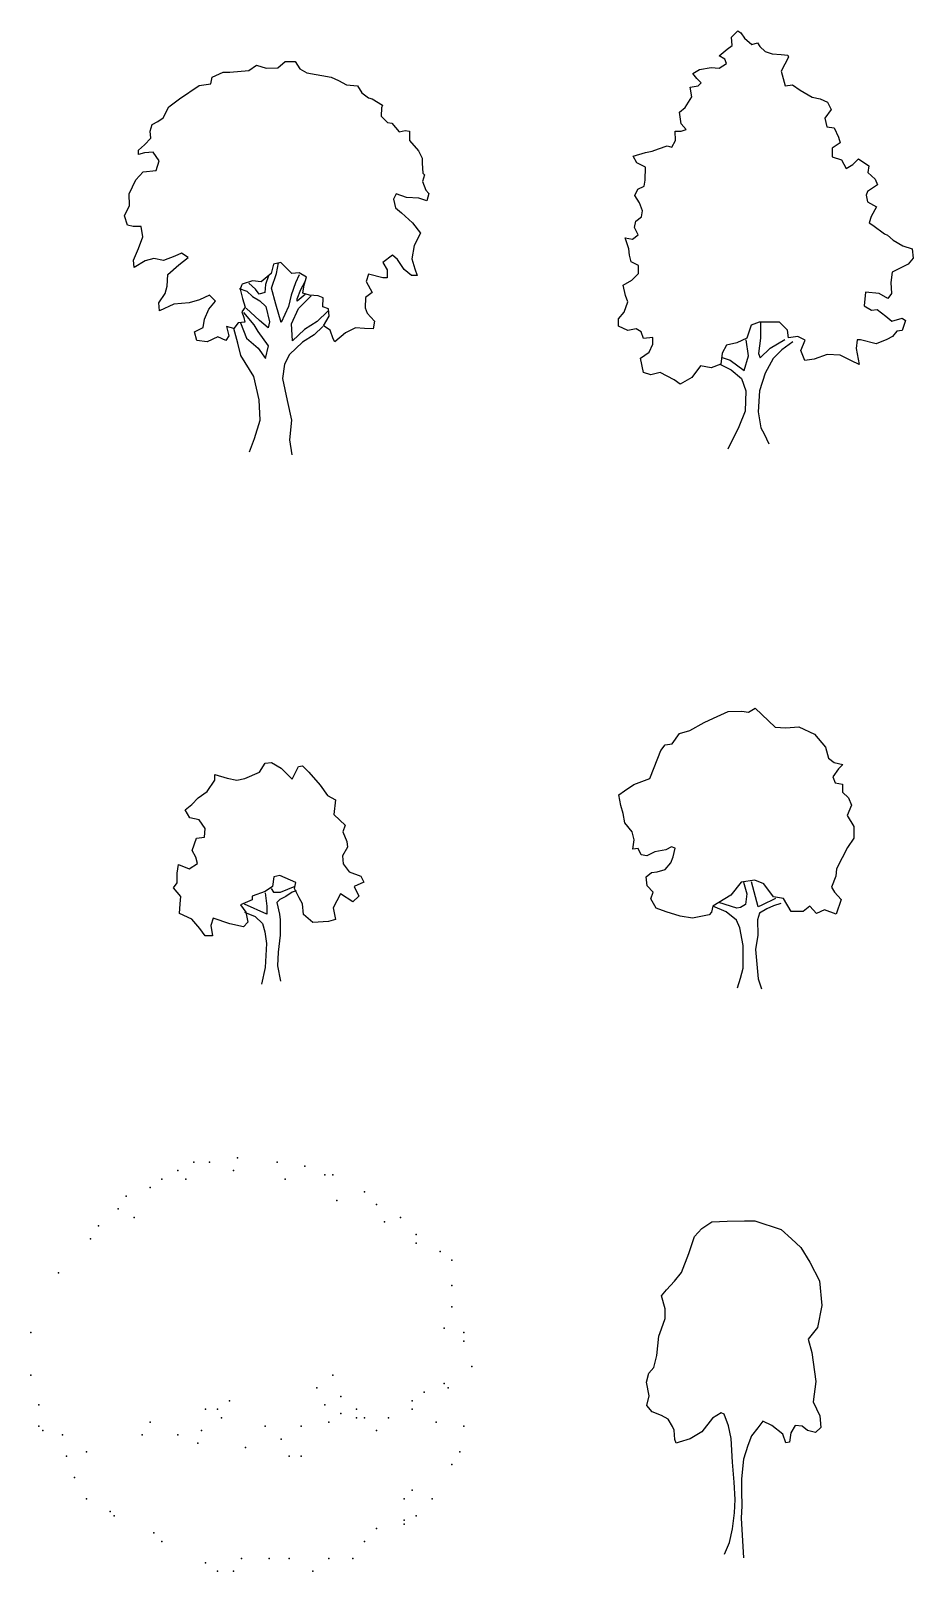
# Model space of a CAD drawing. Header units: metres. Extents: x -282 to 3977, y 160 to 949.
# Drawn here: x 1471.89 to 1495.32, y 250.64 to 291.53 of the extents above; entities that cross this region are included whole.
import ezdxf

# ---------------------------------------------------------------- set-up
doc = ezdxf.new("R2010")
doc.units = ezdxf.units.M
doc.layers.get('0').update_dxf_attribs({"color": 6})
doc.layers.add('Cadastre Land Parcels_SP_EXT', color=7, linetype='Continuous')
doc.styles.get("Standard").update_dxf_attribs({"font": 'ARIAL.TTF'})

# ---------------------------------------------------------------- blocks, each defined once
blk = doc.blocks.new('TREE10E')
for p, q in [((-0.598, 10.202), (-0.389, 10.342)), ((-0.389, 10.342), (-0.134, 10.267)), ((-0.134, 10.267), (0.175, 10.269)), ((0.175, 10.269), (0.368, 10.442)), ((0.368, 10.442), (0.638, 10.444)), ((0.638, 10.444), (0.756, 10.251)), ((0.756, 10.251), (0.95, 10.137)), ((-1.91, 9.805), (-1.601, 9.846)), ((-1.601, 9.846), (-1.564, 10.023)), ((-1.564, 10.023), (-1.277, 10.158)), ((-1.277, 10.158), (-1.101, 10.16)), ((-1.101, 10.16), (-0.598, 10.202)), ((0.95, 10.137), (1.592, 10.026)), ((1.592, 10.026), (1.787, 9.933)), ((1.787, 9.933), (1.998, 9.819)), ((1.998, 9.819), (2.291, 9.799)), ((-2.718, 9.24), (-2.433, 9.453)), ((-2.433, 9.453), (-1.91, 9.805)), ((2.291, 9.799), (2.408, 9.607)), ((2.408, 9.607), (2.581, 9.475)), ((2.581, 9.475), (2.68, 9.454)), ((2.68, 9.454), (2.952, 9.285)), ((-2.871, 8.946), (-2.718, 9.24)), ((2.931, 9.207), (2.916, 8.992)), ((2.952, 9.285), (2.931, 9.207)), ((-3.216, 8.595), (-3.162, 8.773)), ((-3.198, 8.402), (-3.216, 8.595)), ((-3.162, 8.773), (-3.008, 8.851)), ((-3.008, 8.851), (-2.871, 8.946)), ((2.916, 8.992), (3.089, 8.822)), ((3.089, 8.822), (3.205, 8.8)), ((3.205, 8.8), (3.4, 8.57)), ((3.4, 8.57), (3.555, 8.61)), ((3.555, 8.61), (3.671, 8.594)), ((3.671, 8.594), (3.673, 8.34)), ((-3.522, 8.09), (-3.368, 8.229)), ((-3.368, 8.229), (-3.198, 8.402)), ((3.673, 8.34), (3.907, 8.071)), ((-3.521, 7.974), (-3.522, 8.09)), ((-3.367, 8.014), (-3.521, 7.974)), ((-3.135, 8.038), (-3.367, 8.014)), ((-2.978, 7.807), (-3.135, 8.038)), ((-3.053, 7.552), (-2.978, 7.807)), ((3.907, 8.071), (4.008, 7.878)), ((4.008, 7.878), (4.009, 7.745)), ((-3.593, 7.299), (-3.401, 7.511)), ((-3.401, 7.511), (-3.053, 7.552)), ((4.009, 7.745), (4.028, 7.475)), ((4.067, 7.436), (4.013, 7.259)), ((4.028, 7.475), (4.067, 7.436)), ((-3.767, 6.927), (-3.593, 7.299)), ((4.013, 7.259), (4.109, 7.028)), ((4.109, 7.028), (4.187, 6.934)), ((-3.895, 6.346), (-3.765, 6.618)), ((-3.765, 6.618), (-3.767, 6.927)), ((3.319, 6.927), (3.243, 6.789)), ((3.243, 6.789), (3.3, 6.557)), ((3.3, 6.557), (3.456, 6.426)), ((3.591, 6.83), (3.319, 6.927)), ((3.917, 6.816), (3.591, 6.83)), ((4.133, 6.74), (3.917, 6.816)), ((4.187, 6.934), (4.133, 6.74)), ((-3.816, 6.098), (-3.895, 6.346)), ((3.456, 6.426), (3.751, 6.157)), ((3.751, 6.157), (3.963, 5.888)), ((-3.661, 6.06), (-3.816, 6.098)), ((-3.451, 6.062), (-3.661, 6.06)), ((-3.524, 5.481), (-3.41, 5.791)), ((-3.41, 5.791), (-3.451, 6.062)), ((3.963, 5.888), (3.794, 5.555)), ((-3.654, 5.17), (-3.524, 5.481)), ((-2.378, 5.352), (-2.555, 5.273)), ((-2.206, 5.237), (-2.378, 5.352)), ((3.794, 5.555), (3.736, 5.206)), ((-3.636, 4.977), (-3.654, 5.17)), ((-3.344, 5.151), (-3.636, 4.977)), ((-3.112, 5.213), (-3.344, 5.151)), ((-2.863, 5.155), (-3.112, 5.213)), ((-2.555, 5.273), (-2.863, 5.155)), ((-2.744, 4.791), (-2.453, 5.042)), ((-2.453, 5.042), (-2.206, 5.237)), ((0.061, 5.061), (0.003, 4.812)), ((0.255, 5.102), (0.061, 5.061)), ((0.141, 4.813), (0.194, 5.101)), ((0.411, 4.948), (0.255, 5.102)), ((0.55, 4.816), (0.411, 4.948)), ((3.216, 5.302), (2.963, 5.106)), ((2.963, 5.106), (3.081, 4.914)), ((3.081, 4.914), (3.082, 4.698)), ((3.349, 5.187), (3.216, 5.302)), ((3.528, 4.917), (3.349, 5.187)), ((3.723, 4.764), (3.528, 4.917)), ((3.736, 5.206), (3.816, 4.936)), ((3.816, 4.936), (3.878, 4.765)), ((-2.758, 4.481), (-2.744, 4.791)), ((-0.769, 4.535), (-0.785, 4.496)), ((-0.499, 4.615), (-0.769, 4.535)), ((-0.42, 4.4), (-0.592, 4.553)), ((-0.267, 4.594), (-0.499, 4.615)), ((0.003, 4.812), (-0.267, 4.594)), ((-0.15, 4.518), (-0.165, 4.308)), ((-0.074, 4.751), (-0.15, 4.518)), ((0.006, 4.425), (0.141, 4.813)), ((0.646, 4.563), (0.532, 4.236)), ((0.743, 4.835), (0.55, 4.816)), ((0.744, 4.779), (0.646, 4.563)), ((0.937, 4.72), (0.743, 4.835)), ((0.785, 4.393), (0.9, 4.604)), ((0.841, 4.294), (0.878, 4.509)), ((0.878, 4.509), (0.937, 4.72)), ((2.579, 4.794), (2.525, 4.6)), ((2.525, 4.6), (2.682, 4.308)), ((2.966, 4.697), (2.579, 4.794)), ((3.082, 4.698), (2.966, 4.697)), ((3.878, 4.765), (3.723, 4.764)), ((-2.987, 4.031), (-2.818, 4.287)), ((-2.818, 4.287), (-2.758, 4.481)), ((-1.904, 4.117), (-2.175, 4.038)), ((-1.634, 4.236), (-1.904, 4.117)), ((-1.479, 4.082), (-1.634, 4.236)), ((-0.846, 4.419), (-0.651, 4.343)), ((-0.785, 4.496), (-0.823, 4.397)), ((-0.823, 4.397), (-0.766, 4.148)), ((-0.766, 4.148), (-0.687, 3.917)), ((-0.651, 4.343), (-0.496, 4.206)), ((-0.496, 4.206), (-0.301, 4.091)), ((-0.319, 4.268), (-0.42, 4.4)), ((-0.165, 4.308), (-0.319, 4.268)), ((-0.301, 4.091), (-0.145, 3.938)), ((0.125, 4.001), (0.006, 4.425)), ((0.532, 4.236), (0.457, 3.942)), ((0.688, 4.138), (0.785, 4.393)), ((0.902, 4.255), (0.688, 4.082)), ((0.688, 4.082), (0.688, 4.138)), ((0.728, 3.889), (1.057, 4.218)), ((1.019, 4.24), (0.841, 4.294)), ((1.251, 4.219), (1.019, 4.24)), ((1.384, 4.165), (1.251, 4.219)), ((1.369, 3.933), (1.384, 4.165)), ((2.506, 4.174), (2.492, 3.903)), ((2.682, 4.308), (2.506, 4.174)), ((-2.969, 3.822), (-2.987, 4.031)), ((-2.583, 3.996), (-2.969, 3.822)), ((-2.175, 4.038), (-2.583, 3.996)), ((-1.768, 3.599), (-1.654, 3.871)), ((-1.654, 3.871), (-1.479, 4.082)), ((-0.687, 3.917), (-0.78, 3.8)), ((-0.78, 3.8), (-0.723, 3.646)), ((-0.451, 3.449), (-0.724, 3.778)), ((-0.314, 3.566), (-0.665, 3.895)), ((-0.145, 3.938), (-0.043, 3.529)), ((0.267, 3.515), (0.125, 4.001)), ((0.457, 3.942), (0.267, 3.515)), ((0.538, 3.479), (0.728, 3.889)), ((1.503, 3.818), (1.218, 3.539)), ((1.524, 3.873), (1.369, 3.933)), ((1.39, 3.425), (1.543, 3.68)), ((1.543, 3.68), (1.524, 3.873)), ((2.492, 3.903), (2.548, 3.765)), ((2.548, 3.765), (2.743, 3.551)), ((-2.036, 3.265), (-1.805, 3.383)), ((-1.805, 3.383), (-1.768, 3.599)), ((-1.186, 3.404), (-1.123, 3.156)), ((-0.992, 3.351), (-1.186, 3.404)), ((-0.877, 3.506), (-0.992, 3.351)), ((-0.889, 2.965), (-0.992, 3.351)), ((-0.7, 3.524), (-0.877, 3.506)), ((-0.816, 3.507), (-0.658, 3.099)), ((-0.723, 3.646), (-0.7, 3.524)), ((-0.35, 3.278), (-0.451, 3.449)), ((-0.076, 2.894), (-0.35, 3.278)), ((-0.08, 3.374), (-0.314, 3.566)), ((-0.043, 3.529), (-0.08, 3.374)), ((0.564, 3.031), (0.538, 3.479)), ((0.888, 3.327), (0.564, 3.031)), ((1.218, 3.539), (0.888, 3.327)), ((1.373, 3.408), (1.143, 3.19)), ((1.568, 3.31), (1.39, 3.425)), ((1.647, 3.078), (1.568, 3.31)), ((2.241, 3.376), (1.972, 3.236)), ((2.474, 3.356), (2.241, 3.376)), ((2.706, 3.341), (2.474, 3.356)), ((2.743, 3.551), (2.706, 3.341)), ((-1.973, 3.033), (-2.036, 3.265)), ((-1.702, 2.997), (-1.973, 3.033)), ((-1.416, 3.132), (-1.702, 2.997)), ((-1.2, 3.039), (-1.416, 3.132)), ((-1.123, 3.156), (-1.2, 3.039)), ((-0.809, 2.634), (-0.889, 2.965)), ((-0.658, 3.099), (-0.347, 2.831)), ((-0.151, 2.561), (-0.076, 2.894)), ((0.835, 2.995), (0.489, 2.666)), ((1.143, 3.19), (0.835, 2.995)), ((1.686, 3.001), (1.647, 3.078)), ((1.972, 3.236), (1.686, 3.001)), ((-0.457, 2.078), (-0.809, 2.634)), ((-0.347, 2.831), (-0.151, 2.561)), ((0.489, 2.666), (0.353, 2.41)), ((-0.319, 1.46), (-0.457, 2.078)), ((0.353, 2.41), (0.301, 2.023)), ((0.301, 2.023), (0.421, 1.444)), ((-0.293, 0.919), (-0.319, 1.46)), ((0.421, 1.444), (0.542, 0.925)), ((-0.444, 0.431), (-0.293, 0.919)), ((0.542, 0.925), (0.485, 0.4)), ((-0.579, 0.082), (-0.444, 0.431)), ((0.485, 0.4), (0.549, -0.003))]:
    blk.add_line(p, q)
at = {"flags": 1}
blk.add_attdef('Z', (0, 0), '', height=0.2, dxfattribs=at)
blk = doc.blocks.new('TREE11E')
for p, q in [((-0.559, 11.083), (-0.389, 11.256)), ((-0.541, 10.868), (-0.559, 11.083)), ((-0.389, 11.256), (-0.312, 11.201)), ((-0.312, 11.201), (-0.211, 11.064)), ((-0.211, 11.064), (-0.016, 10.894)), ((-0.887, 10.594), (-0.673, 10.773)), ((-0.673, 10.773), (-0.541, 10.868)), ((-0.016, 10.894), (0.138, 10.934)), ((0.138, 10.934), (0.194, 10.835)), ((0.194, 10.835), (0.334, 10.703)), ((0.334, 10.703), (0.527, 10.644)), ((0.527, 10.644), (0.76, 10.629)), ((-1.58, 10.124), (-1.404, 10.225)), ((-1.404, 10.225), (-1.095, 10.283)), ((-1.095, 10.283), (-0.885, 10.268)), ((-0.732, 10.501), (-0.887, 10.594)), ((-0.885, 10.268), (-0.692, 10.386)), ((-0.692, 10.386), (-0.732, 10.501)), ((0.76, 10.629), (0.937, 10.608)), ((0.954, 10.553), (0.763, 10.181)), ((0.937, 10.608), (0.954, 10.553)), ((-1.479, 9.993), (-1.58, 10.124)), ((-1.362, 9.877), (-1.479, 9.993)), ((-1.439, 9.799), (-1.362, 9.877)), ((0.763, 10.181), (0.866, 9.795)), ((0.866, 9.795), (1.059, 9.819)), ((1.059, 9.819), (1.27, 9.682)), ((-1.783, 9.216), (-1.614, 9.505)), ((-1.654, 9.759), (-1.439, 9.799)), ((-1.614, 9.505), (-1.654, 9.759)), ((1.27, 9.682), (1.581, 9.491)), ((1.581, 9.491), (1.797, 9.454)), ((1.797, 9.454), (1.991, 9.362)), ((-1.937, 9.099), (-1.783, 9.216)), ((-1.896, 8.79), (-1.937, 9.099)), ((2.087, 9.169), (1.917, 8.936)), ((1.991, 9.362), (2.087, 9.169)), ((-2.049, 8.595), (-1.894, 8.596)), ((-2.047, 8.341), (-2.049, 8.595)), ((-1.762, 8.636), (-1.896, 8.79)), ((-1.894, 8.596), (-1.762, 8.636)), ((1.917, 8.936), (1.974, 8.704)), ((1.974, 8.704), (2.168, 8.683)), ((2.168, 8.683), (2.286, 8.436)), ((-2.493, 8.127), (-2.261, 8.207)), ((-2.261, 8.207), (-2.145, 8.169)), ((-2.145, 8.169), (-2.047, 8.341)), ((2.326, 8.281), (2.117, 8.141)), ((2.286, 8.436), (2.326, 8.281)), ((-3.166, 7.929), (-2.84, 8.025)), ((-3.07, 7.753), (-3.166, 7.929)), ((-2.84, 8.025), (-2.664, 8.065)), ((-2.664, 8.065), (-2.493, 8.127)), ((2.117, 8.141), (2.119, 7.909)), ((2.119, 7.909), (2.368, 7.834)), ((2.368, 7.834), (2.486, 7.603)), ((2.662, 7.703), (2.816, 7.859)), ((2.816, 7.859), (3.088, 7.668)), ((-2.837, 7.638), (-3.07, 7.753)), ((-2.851, 7.29), (-2.837, 7.638)), ((2.486, 7.603), (2.662, 7.703)), ((3.088, 7.668), (3.067, 7.491)), ((3.067, 7.491), (3.262, 7.321)), ((-3.119, 6.884), (-3.043, 7.056)), ((-3.043, 7.056), (-2.872, 7.135)), ((-2.872, 7.135), (-2.851, 7.29)), ((3.055, 6.988), (3.017, 6.894)), ((3.324, 7.167), (3.055, 6.988)), ((3.262, 7.321), (3.324, 7.167)), ((-3.001, 6.692), (-3.119, 6.884)), ((-2.922, 6.477), (-3.001, 6.692)), ((3.017, 6.894), (3.057, 6.717)), ((3.057, 6.717), (3.29, 6.586)), ((3.29, 6.586), (3.154, 6.331)), ((-3.134, 6.033), (-3.097, 6.205)), ((-3.097, 6.205), (-2.943, 6.322)), ((-2.943, 6.322), (-2.922, 6.477)), ((3.154, 6.331), (3.1, 6.159)), ((3.1, 6.159), (3.194, 6.099)), ((-3.381, 5.76), (-3.187, 5.723)), ((-3.285, 5.468), (-3.381, 5.76)), ((-3.187, 5.723), (-3.033, 5.84)), ((-3.033, 5.84), (-3.134, 6.033)), ((3.194, 6.099), (3.505, 5.869)), ((3.505, 5.869), (3.583, 5.831)), ((3.583, 5.831), (3.739, 5.7)), ((-3.261, 5.297), (-3.285, 5.468)), ((3.739, 5.7), (3.994, 5.547)), ((3.994, 5.547), (4.244, 5.472)), ((4.244, 5.472), (4.268, 5.218)), ((-3.221, 5.12), (-3.261, 5.297)), ((-3.027, 5.028), (-3.221, 5.12)), ((-3.025, 4.812), (-3.027, 5.028)), ((4.131, 5.062), (3.707, 4.848)), ((4.268, 5.218), (4.131, 5.062)), ((-3.432, 4.5), (-3.201, 4.64)), ((-3.369, 4.229), (-3.432, 4.5)), ((-3.201, 4.64), (-3.025, 4.812)), ((3.707, 4.848), (3.67, 4.577)), ((3.67, 4.577), (3.695, 4.285)), ((-3.312, 4.058), (-3.369, 4.229)), ((2.998, 4.318), (2.962, 3.953)), ((3.363, 4.282), (2.998, 4.318)), ((3.596, 4.151), (3.363, 4.282)), ((3.695, 4.285), (3.596, 4.151)), ((-3.557, 3.609), (-3.404, 3.787)), ((-3.404, 3.787), (-3.312, 4.058)), ((2.962, 3.953), (3.157, 3.838)), ((3.157, 3.838), (3.311, 3.856)), ((3.311, 3.856), (3.545, 3.681)), ((3.545, 3.681), (3.7, 3.549)), ((-3.556, 3.415), (-3.557, 3.609)), ((-3.306, 3.301), (-3.556, 3.415)), ((-3.091, 3.341), (-3.306, 3.301)), ((-2.958, 3.265), (-3.091, 3.341)), ((-0.035, 3.443), (-0.149, 3.094)), ((0.174, 3.522), (-0.035, 3.443)), ((0.716, 3.526), (0.174, 3.522)), ((0.213, 3.522), (0.216, 3.097)), ((0.933, 3.312), (0.716, 3.526)), ((0.957, 3.102), (0.933, 3.312)), ((3.7, 3.549), (3.971, 3.629)), ((3.835, 3.28), (3.72, 3.141)), ((3.973, 3.297), (3.835, 3.28)), ((3.971, 3.629), (4.065, 3.569)), ((4.065, 3.569), (3.973, 3.297)), ((-2.896, 3.089), (-2.958, 3.265)), ((-2.647, 3.113), (-2.896, 3.089)), ((-2.738, 2.725), (-2.646, 2.936)), ((-2.646, 2.936), (-2.647, 3.113)), ((-0.689, 2.913), (-0.803, 2.702)), ((-0.418, 2.975), (-0.689, 2.913)), ((-0.149, 3.094), (-0.418, 2.975)), ((-0.106, 2.63), (-0.17, 3.055)), ((0.216, 3.097), (0.164, 2.687)), ((0.473, 2.828), (0.858, 3.063)), ((1.074, 3.004), (0.782, 2.791)), ((1.205, 3.143), (0.957, 3.102)), ((1.4, 3.045), (1.205, 3.143)), ((1.286, 2.773), (1.4, 3.045)), ((2.776, 3.056), (2.755, 2.823)), ((2.87, 3.057), (2.776, 3.056)), ((3.28, 2.944), (2.87, 3.057)), ((3.566, 3.062), (3.28, 2.944)), ((3.72, 3.141), (3.566, 3.062)), ((-2.969, 2.569), (-2.738, 2.725)), ((-2.889, 2.182), (-2.969, 2.569)), ((-0.803, 2.702), (-0.84, 2.408)), ((-0.802, 2.586), (-0.592, 2.51)), ((-0.592, 2.51), (-0.219, 2.242)), ((-0.219, 2.242), (-0.106, 2.63)), ((0.164, 2.687), (0.204, 2.571)), ((0.204, 2.571), (0.473, 2.828)), ((0.552, 2.557), (0.34, 2.169)), ((0.782, 2.791), (0.552, 2.557)), ((1.387, 2.503), (1.286, 2.773)), ((1.636, 2.544), (1.387, 2.503)), ((1.983, 2.663), (1.636, 2.544)), ((2.331, 2.649), (1.983, 2.663)), ((2.625, 2.496), (2.331, 2.649)), ((2.836, 2.398), (2.625, 2.496)), ((2.755, 2.823), (2.836, 2.398)), ((-2.695, 2.123), (-2.889, 2.182)), ((-2.446, 2.186), (-2.695, 2.123)), ((-2.075, 1.995), (-2.446, 2.186)), ((-1.611, 2.054), (-1.919, 1.88)), ((-1.381, 2.365), (-1.611, 2.054)), ((-1.093, 2.312), (-1.381, 2.365)), ((-0.84, 2.408), (-1.093, 2.312)), ((-0.862, 2.408), (-0.568, 2.256)), ((-0.568, 2.256), (-0.295, 2.026)), ((0.34, 2.169), (0.188, 1.703)), ((-1.919, 1.88), (-2.075, 1.995)), ((-0.295, 2.026), (-0.176, 1.701)), ((-0.176, 1.701), (-0.194, 1.159)), ((0.188, 1.703), (0.154, 1.139)), ((-0.194, 1.159), (-0.362, 0.748)), ((0.154, 1.139), (0.218, 0.714)), ((-0.362, 0.748), (-0.651, 0.149)), ((0.218, 0.714), (0.313, 0.56)), ((0.313, 0.56), (0.432, 0.29))]:
    blk.add_line(p, q)
at = {"flags": 1}
blk.add_attdef('Z', (0, 0), '', height=0.2, dxfattribs=at)
blk = doc.blocks.new('TREE15E')
for p, q in [((-0.315, 5.588), (-0.162, 5.821)), ((-0.162, 5.821), (0.009, 5.845)), ((0.009, 5.845), (0.264, 5.692)), ((0.56, 5.401), (0.728, 5.734)), ((0.728, 5.734), (0.828, 5.752)), ((0.828, 5.752), (1, 5.582)), ((-1.704, 5.074), (-1.496, 5.369)), ((-1.498, 5.523), (-1.165, 5.426)), ((-1.496, 5.369), (-1.498, 5.523)), ((-1.165, 5.426), (-0.916, 5.373)), ((-0.916, 5.373), (-0.701, 5.413)), ((-0.701, 5.413), (-0.315, 5.588)), ((0.264, 5.692), (0.56, 5.401)), ((1, 5.582), (1.296, 5.236)), ((-1.935, 4.901), (-1.704, 5.074)), ((1.296, 5.236), (1.492, 4.966)), ((1.492, 4.966), (1.703, 4.852)), ((-2.281, 4.589), (-2.11, 4.723)), ((-2.163, 4.374), (-2.281, 4.589)), ((-2.11, 4.723), (-1.935, 4.901)), ((1.703, 4.852), (1.667, 4.465)), ((-1.914, 4.321), (-2.163, 4.374)), ((-1.757, 4.09), (-1.914, 4.321)), ((-1.772, 3.857), (-1.757, 4.09)), ((1.667, 4.465), (1.823, 4.311)), ((1.823, 4.311), (1.962, 4.174)), ((1.962, 4.174), (1.903, 4.002)), ((-2.101, 3.507), (-1.987, 3.834)), ((-1.987, 3.834), (-1.772, 3.857)), ((1.903, 4.002), (2.004, 3.749)), ((2.004, 3.749), (2.022, 3.594)), ((-2, 3.331), (-2.101, 3.507)), ((-1.96, 3.159), (-2, 3.331)), ((2.022, 3.594), (1.891, 3.361)), ((1.891, 3.361), (1.909, 3.151)), ((-2.5, 2.901), (-2.463, 3.133)), ((-2.498, 2.647), (-2.5, 2.901)), ((-2.463, 3.133), (-2.174, 3.02)), ((-2.174, 3.02), (-1.96, 3.159)), ((1.909, 3.151), (2.066, 2.937)), ((2.066, 2.937), (2.376, 2.823)), ((-2.596, 2.513), (-2.498, 2.647)), ((-2.401, 2.283), (-2.596, 2.513)), ((0.035, 2.55), (-0.158, 2.416)), ((-0.004, 2.495), (0.058, 2.396)), ((0.071, 2.805), (0.035, 2.55)), ((0.226, 2.845), (0.071, 2.805)), ((0.658, 2.655), (0.226, 2.845)), ((0.251, 2.397), (0.637, 2.555)), ((0.621, 2.5), (0.658, 2.655)), ((0.739, 2.246), (0.621, 2.5)), ((2.455, 2.669), (2.207, 2.551)), ((2.207, 2.551), (2.325, 2.298)), ((2.376, 2.823), (2.455, 2.669)), ((-2.436, 1.835), (-2.416, 2.089)), ((-2.416, 2.089), (-2.401, 2.283)), ((-0.504, 2.198), (-0.813, 2.063)), ((-0.813, 2.063), (-0.673, 1.871)), ((-0.114, 1.814), (-0.713, 2.08)), ((-0.158, 2.416), (-0.505, 2.298)), ((-0.505, 2.298), (-0.504, 2.198)), ((-0.157, 2.378), (-0.116, 2.03)), ((0.058, 2.396), (0.251, 2.397)), ((0.231, 2.204), (0.154, 2.126)), ((0.154, 2.126), (0.217, 1.817)), ((0.391, 2.282), (0.231, 2.204)), ((0.561, 2.4), (0.391, 2.282)), ((0.66, 2.439), (0.561, 2.4)), ((0.834, 2.092), (0.739, 2.246)), ((0.859, 1.805), (0.834, 2.092)), ((1.838, 2.355), (1.648, 1.983)), ((2.171, 2.142), (1.838, 2.355)), ((2.325, 2.298), (2.171, 2.142)), ((-2.103, 1.683), (-2.436, 1.835)), ((-1.891, 1.435), (-2.103, 1.683)), ((-1.545, 1.709), (-1.599, 1.515)), ((-1.096, 1.558), (-1.545, 1.709)), ((-0.712, 1.87), (-0.423, 1.756)), ((-0.673, 1.871), (-0.616, 1.6)), ((-0.423, 1.756), (-0.228, 1.565)), ((-0.116, 2.03), (-0.114, 1.814)), ((0.217, 1.817), (0.235, 1.662)), ((0.235, 1.662), (0.238, 1.259)), ((1.109, 1.592), (0.859, 1.805)), ((1.711, 1.674), (1.518, 1.617)), ((1.648, 1.983), (1.711, 1.674)), ((-1.751, 1.243), (-1.891, 1.435)), ((-1.558, 1.245), (-1.751, 1.243)), ((-1.599, 1.515), (-1.558, 1.245)), ((-0.731, 1.483), (-1.096, 1.558)), ((-0.616, 1.6), (-0.731, 1.483)), ((-0.228, 1.565), (-0.166, 1.349)), ((-0.166, 1.349), (-0.125, 1.04)), ((0.238, 1.259), (0.186, 0.811)), ((1.518, 1.617), (1.109, 1.592)), ((-0.125, 1.04), (-0.159, 0.404)), ((0.186, 0.811), (0.167, 0.446)), ((0.167, 0.446), (0.248, 0.037)), ((-0.159, 0.404), (-0.255, -0.044))]:
    blk.add_line(p, q)
at = {"flags": 1}
blk.add_attdef('Z', (0, 0), '', height=0.2, dxfattribs=at)
blk = doc.blocks.new('TREE16E')
for p, q in [((-1.282, 6.9), (-1.034, 7.018)), ((-1.034, 7.018), (-0.648, 7.198)), ((-0.648, 7.198), (-0.278, 7.201)), ((-0.278, 7.201), (-0.101, 7.18)), ((-0.101, 7.18), (0.07, 7.281)), ((0.07, 7.281), (0.599, 6.782)), ((-2.128, 6.335), (-1.937, 6.608)), ((-1.937, 6.608), (-1.667, 6.687)), ((-1.667, 6.687), (-1.282, 6.9)), ((0.599, 6.782), (0.886, 6.762)), ((0.886, 6.762), (1.234, 6.787)), ((1.234, 6.787), (1.645, 6.597)), ((1.645, 6.597), (1.935, 6.251)), ((-2.61, 5.712), (-2.437, 6.156)), ((-2.437, 6.156), (-2.322, 6.312)), ((-2.322, 6.312), (-2.128, 6.335)), ((1.935, 6.251), (2.015, 5.959)), ((2.015, 5.959), (2.17, 5.844)), ((2.17, 5.844), (2.403, 5.79)), ((2.403, 5.79), (2.288, 5.673)), ((-3.148, 5.26), (-2.724, 5.419)), ((-2.724, 5.419), (-2.61, 5.712)), ((2.288, 5.673), (2.135, 5.457)), ((2.135, 5.457), (2.197, 5.302)), ((-3.549, 4.986), (-3.395, 5.087)), ((-3.492, 4.7), (-3.549, 4.986)), ((-3.395, 5.087), (-3.148, 5.26)), ((2.197, 5.302), (2.39, 5.265)), ((2.39, 5.265), (2.392, 5.055)), ((2.392, 5.055), (2.548, 4.902)), ((-3.429, 4.484), (-3.492, 4.7)), ((2.627, 4.709), (2.513, 4.437)), ((2.548, 4.902), (2.627, 4.709)), ((-3.389, 4.236), (-3.429, 4.484)), ((-3.194, 4.005), (-3.389, 4.236)), ((2.513, 4.437), (2.687, 4.145)), ((2.687, 4.145), (2.689, 3.836)), ((-3.137, 3.79), (-3.194, 4.005)), ((-3.173, 3.541), (-3.137, 3.79)), ((2.689, 3.836), (2.52, 3.586)), ((-3.035, 3.559), (-3.173, 3.541)), ((-2.957, 3.388), (-3.035, 3.559)), ((-2.802, 3.367), (-2.957, 3.388)), ((-2.592, 3.468), (-2.802, 3.367)), ((-2.3, 3.526), (-2.592, 3.468)), ((-2.146, 3.605), (-2.3, 3.526)), ((-2.164, 3.179), (-2.105, 3.334)), ((-2.051, 3.567), (-2.146, 3.605)), ((-2.105, 3.334), (-2.051, 3.567)), ((2.384, 3.314), (2.231, 3.02)), ((2.52, 3.586), (2.384, 3.314)), ((-2.819, 2.809), (-2.682, 2.926)), ((-2.682, 2.926), (-2.527, 2.944)), ((-2.527, 2.944), (-2.318, 3.006)), ((-2.318, 3.006), (-2.164, 3.179)), ((2.231, 3.02), (2.216, 2.826)), ((-2.795, 2.571), (-2.819, 2.809)), ((-2.639, 2.401), (-2.795, 2.571)), ((-0.303, 2.668), (-0.571, 2.318)), ((0.067, 2.715), (-0.303, 2.668)), ((-0.242, 2.669), (-0.146, 2.36)), ((0.15, 2.014), (-0.027, 2.67)), ((0.3, 2.618), (0.067, 2.715)), ((0.557, 2.272), (0.3, 2.618)), ((2.216, 2.826), (2.102, 2.532)), ((2.102, 2.532), (2.181, 2.4)), ((-2.699, 2.224), (-2.639, 2.401)), ((-2.559, 1.976), (-2.699, 2.224)), ((-0.571, 2.318), (-1.05, 2.027)), ((-0.414, 1.971), (-0.896, 2.122)), ((-0.183, 2.072), (-0.315, 1.994)), ((-0.146, 2.36), (-0.183, 2.072)), ((0.249, 2.054), (0.15, 2.014)), ((0.612, 2.233), (0.249, 2.054)), ((0.828, 2.235), (0.557, 2.272)), ((0.751, 2.096), (0.558, 2.039)), ((1.024, 1.888), (0.828, 2.235)), ((2.181, 2.4), (2.353, 2.208)), ((2.353, 2.208), (2.224, 1.82)), ((-2.287, 1.879), (-2.559, 1.976)), ((-1.921, 1.766), (-2.287, 1.879)), ((-1.589, 1.713), (-1.921, 1.766)), ((-1.148, 1.794), (-1.589, 1.713)), ((-1.087, 1.872), (-1.148, 1.794)), ((-1.05, 2.027), (-1.087, 1.872)), ((-0.701, 1.875), (-1.05, 2.027)), ((-0.428, 1.661), (-0.701, 1.875)), ((-0.332, 1.452), (-0.428, 1.661)), ((-0.315, 1.994), (-0.414, 1.971)), ((0.19, 1.843), (0.136, 1.666)), ((0.136, 1.666), (0.139, 1.262)), ((0.382, 1.961), (0.19, 1.843)), ((0.558, 2.039), (0.382, 1.961)), ((1.35, 1.891), (1.024, 1.888)), ((1.526, 2.025), (1.35, 1.891)), ((1.699, 1.833), (1.526, 2.025)), ((1.913, 1.934), (1.699, 1.833)), ((2.224, 1.82), (1.913, 1.934)), ((-0.251, 0.988), (-0.332, 1.452)), ((0.139, 1.262), (0.081, 0.875)), ((-0.249, 0.718), (-0.251, 0.988)), ((0.081, 0.875), (0.148, 0.102)), ((-0.247, 0.386), (-0.249, 0.718)), ((-0.397, -0.135), (-0.322, 0.114)), ((-0.322, 0.114), (-0.247, 0.386)), ((0.148, 0.102), (0.244, -0.169))]:
    blk.add_line(p, q)
at = {"flags": 1}
blk.add_attdef('Z', (0, 0), '', height=0.2, dxfattribs=at)
blk = doc.blocks.new('TREE2')
for p in [(-1.645, 5.536), (-1.223, 5.536), (-0.484, 5.649), (0.571, 5.536), (1.309, 5.423), (-2.489, 5.083), (-2.067, 5.31), (-1.856, 5.083), (-0.59, 5.31), (0.782, 5.083), (1.837, 5.197), (2.047, 5.197), (-3.438, 4.631), (-2.805, 4.857), (2.153, 4.518), (2.891, 4.744), (-3.649, 4.292), (3.208, 4.405), (-4.176, 3.839), (-3.227, 4.065), (3.419, 3.952), (3.841, 4.065), (-4.387, 3.5), (4.263, 3.613), (4.263, 3.387), (4.896, 3.16), (5.212, 2.934), (-5.231, 2.595), (5.212, 2.255), (5.212, 1.69), (-5.97, 1.011), (5.001, 1.124), (5.529, 1.011), (5.529, 0.785), (5.74, 0.106), (-5.97, -0.12), (2.047, -0.12), (5.001, -0.346), (-0.695, -0.799), (1.626, -0.46), (2.258, -0.686), (4.157, -0.799), (4.474, -0.573), (5.107, -0.46), (-5.759, -0.912), (-1.328, -1.025), (-1.012, -1.025), (1.837, -0.912), (2.258, -1.138), (2.68, -1.025), (4.157, -1.025), (4.157, -1.025), (-5.759, -1.478), (-5.653, -1.591), (-2.805, -1.365), (-1.434, -1.591), (-0.906, -1.251), (0.254, -1.478), (1.204, -1.478), (1.942, -1.365), (2.68, -1.251), (2.891, -1.251), (3.208, -1.591), (3.524, -1.251), (4.79, -1.365), (5.529, -1.478), (-5.126, -1.704), (-3.016, -1.704), (-2.067, -1.704), (-1.539, -1.93), (-0.273, -2.043), (0.676, -1.817), (-5.02, -2.269), (-4.493, -2.156), (0.887, -2.269), (1.204, -2.269), (5.423, -2.156), (-4.809, -2.835), (5.212, -2.496), (4.157, -3.174), (-4.493, -3.401), (3.946, -3.401), (4.685, -3.401), (-3.86, -3.74), (-3.755, -3.853), (3.946, -3.966), (3.946, -4.079), (4.263, -3.853), (-2.7, -4.306), (3.208, -4.193), (-2.489, -4.532), (2.891, -4.532), (-1.328, -5.098), (-0.379, -4.984), (0.36, -4.984), (0.887, -4.984), (1.942, -4.984), (2.575, -4.984), (-1.012, -5.324), (-0.59, -5.324), (1.52, -5.324)]:
    blk.add_point(p)
at = {"flags": 1}
blk.add_attdef('Z', (0, 0), '', height=0.2, dxfattribs=at)
blk = doc.blocks.new('TREE20E')
for p, q in [((-1.127, 8.5), (-0.935, 8.717)), ((-0.935, 8.717), (-0.666, 8.89)), ((-0.666, 8.89), (-0.262, 8.915)), ((-0.262, 8.915), (0.202, 8.919)), ((0.202, 8.919), (0.473, 8.921)), ((0.473, 8.921), (1.176, 8.694)), ((1.176, 8.694), (1.449, 8.442)), ((-1.278, 8.056), (-1.127, 8.5)), ((1.449, 8.442), (1.7, 8.212)), ((1.7, 8.212), (1.935, 7.827)), ((-1.468, 7.552), (-1.278, 8.056)), ((1.935, 7.827), (2.193, 7.326)), ((-1.659, 7.318), (-1.468, 7.552)), ((-2.005, 6.928), (-1.873, 7.084)), ((-1.873, 7.084), (-1.659, 7.318)), ((2.193, 7.326), (2.253, 6.669)), ((-1.908, 6.581), (-2.005, 6.928)), ((-1.906, 6.327), (-1.908, 6.581)), ((2.253, 6.669), (2.142, 6.088)), ((-1.998, 6.055), (-1.906, 6.327)), ((-2.13, 5.341), (-2.074, 5.861)), ((-2.074, 5.861), (-1.998, 6.055)), ((2.142, 6.088), (1.896, 5.776)), ((1.896, 5.776), (1.992, 5.429)), ((-2.205, 5.031), (-2.13, 5.341)), ((1.992, 5.429), (2.098, 4.656)), ((-2.337, 4.875), (-2.205, 5.031)), ((-2.396, 4.637), (-2.337, 4.875)), ((-2.332, 4.273), (-2.396, 4.637)), ((2.098, 4.656), (2.025, 4.113)), ((-2.391, 4.018), (-2.332, 4.273)), ((2.025, 4.113), (2.199, 3.744)), ((-2.251, 3.848), (-2.391, 4.018)), ((-2.002, 3.75), (-2.251, 3.848)), ((-1.824, 3.658), (-2.002, 3.75)), ((-0.647, 3.683), (-0.932, 3.316)), ((-0.416, 3.823), (-0.647, 3.683)), ((-0.338, 3.785), (-0.416, 3.823)), ((-0.22, 3.477), (-0.338, 3.785)), ((2.199, 3.744), (2.224, 3.435)), ((-1.707, 3.465), (-1.824, 3.658)), ((-1.667, 3.366), (-1.707, 3.465)), ((-1.649, 3.117), (-1.667, 3.366)), ((-0.932, 3.316), (-1.24, 3.137)), ((-0.156, 3.146), (-0.22, 3.477)), ((0.554, 3.422), (0.385, 3.211)), ((0.691, 3.6), (0.554, 3.422)), ((0.924, 3.486), (0.691, 3.6)), ((1.219, 3.256), (0.924, 3.486)), ((1.429, 3.296), (1.392, 3.042)), ((1.543, 3.491), (1.429, 3.296)), ((1.737, 3.47), (1.543, 3.491)), ((1.876, 3.355), (1.737, 3.47)), ((2.086, 3.301), (1.876, 3.355)), ((2.224, 3.435), (2.086, 3.301)), ((-1.609, 3.018), (-1.649, 3.117)), ((-1.532, 3.041), (-1.609, 3.018)), ((-1.24, 3.137), (-1.532, 3.041)), ((-0.113, 2.51), (-0.156, 3.146)), ((0.287, 2.956), (0.174, 2.59)), ((0.385, 3.211), (0.287, 2.956)), ((1.298, 3.024), (1.219, 3.256)), ((1.392, 3.042), (1.298, 3.024)), ((-0.07, 1.985), (-0.113, 2.51)), ((0.174, 2.59), (0.123, 2.07)), ((0.123, 2.07), (0.125, 1.738)), ((-0.05, 1.521), (-0.07, 1.985)), ((0.125, 1.738), (0.128, 1.351)), ((-0.064, 1.173), (-0.05, 1.521)), ((0.128, 1.351), (0.109, 1.025)), ((-0.121, 0.747), (-0.064, 1.173)), ((0.109, 1.025), (0.178, -0.025)), ((-0.196, 0.382), (-0.121, 0.747)), ((-0.326, 0.071), (-0.196, 0.382))]:
    blk.add_line(p, q)
at = {"flags": 1}
blk.add_attdef('Z', (0, 0), '', height=0.2, dxfattribs=at)

msp = doc.modelspace()

# ---------------------------------------------------------------- block references
at = {"layer": 'Cadastre Land Parcels_SP_EXT'}
for name, p in [('TREE11E', (1491.049, 280.277)), ('TREE10E', (1478.272, 280.277)), ('TREE16E', (1491.049, 266.269)), ('TREE15E', (1478.272, 266.269)), ('TREE2', (1477.86, 255.969)), ('TREE20E', (1490.636, 251.025))]:
    msp.add_blockref(name, p, dxfattribs=at)

doc.saveas('drawing.dxf')
